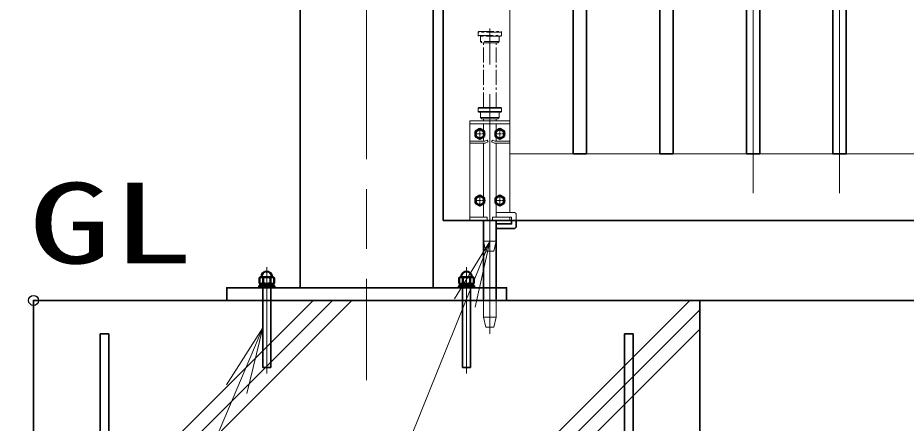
# Model space of a CAD drawing. Units: millimetres, scale not verified. Extents: x -11880 to 11880, y -8400 to 8400.
# Drawn here: x 1755 to 3089, y -838 to -229 of the extents above; entities that cross this region are included whole.
import ezdxf
from ezdxf.enums import TextEntityAlignment as Align

# ---------------------------------------------------------------- set-up
doc = ezdxf.new("R2010")
doc.units = ezdxf.units.MM
doc.header["$LTSCALE"] = 30
doc.header["$PDMODE"] = 32
doc.header["$PDSIZE"] = 15
for name, pattern in [('DASHED', [7.5, 6, -1.5]), ('USER1', [9, 6, -0.75, 1.5, -0.75]), ('USER2', [18, 12, -1.5, 3, -1.5]), ('USER3', [1.125, 0.75, -0.125, 0.125, -0.125])]:
    doc.linetypes.add(name, pattern=pattern)
for name, color, linetype, lineweight in [('0-1_外形線', 7, 'Continuous', 35), ('0-2_0', 7, 'Continuous', 18), ('0-3_寸法線', 4, 'Continuous', 18), ('0-5_細線', 2, 'Continuous', 35), ('0-6_隠れ線', 140, 'DASHED', 18), ('0-7_軸線', 200, 'USER2', 15), ('0-D_想像線', 112, 'USER3', 15), ('0-E_AM_0N', 7, 'Continuous', 50), ('0-F_AM_7N', 6, 'USER1', 18), ('1-1_ハッチング', 253, 'Continuous', 13)]:
    doc.layers.add(name, color=color, linetype=linetype, lineweight=lineweight)
doc.layers.add('0-4_Defpoints', color=7, linetype='Continuous')
doc.layers.add('1-0_文字2', color=254, linetype='Continuous')
doc.styles.add('ＭＳ ゴシック', font='')
doc.styles.get('ＭＳ ゴシック').set_extended_font_data('MS Gothic')

# ---------------------------------------------------------------- blocks, each defined once
blk = doc.blocks.new('U110')
at = {"layer": '0-E_AM_0N'}
blk.add_lwpolyline([(645, 3787.4), (450, 3674.8), (255, 3787.4), (255, 4012.6), (450, 4125.2), (645, 4012.6)], close=True, dxfattribs=at)
blk.add_circle((450, 3900), 195, dxfattribs=at)
blk.add_circle((450, 3900), 195, dxfattribs=at)
at = {"layer": '0-F_AM_7N'}
for p, q in [((450, 4147.7), (450, 3652.3)), ((697.7, 3900), (202.3, 3900))]:
    blk.add_line(p, q, dxfattribs=at)
blk = doc.blocks.new('U111')
at = {"layer": '0-E_AM_0N'}
blk.add_lwpolyline([(-255, 3787.4), (-450, 3674.8), (-645, 3787.4), (-645, 4012.6), (-450, 4125.2), (-255, 4012.6)], close=True, dxfattribs=at)
blk.add_circle((-450, 3900), 195, dxfattribs=at)
blk.add_circle((-450, 3900), 195, dxfattribs=at)
at = {"layer": '0-F_AM_7N'}
for p, q in [((-450, 4147.7), (-450, 3652.3)), ((-202.3, 3900), (-697.7, 3900))]:
    blk.add_line(p, q, dxfattribs=at)
blk = doc.blocks.new('U112')
at = {"layer": '0-E_AM_0N'}
blk.add_lwpolyline([(645, 787.4), (450, 674.8), (255, 787.4), (255, 1012.6), (450, 1125.2), (645, 1012.6)], close=True, dxfattribs=at)
blk.add_circle((450, 900), 195, dxfattribs=at)
blk.add_circle((450, 900), 195, dxfattribs=at)
at = {"layer": '0-F_AM_7N'}
for p, q in [((697.7, 900), (202.3, 900)), ((450, 1147.7), (450, 652.3))]:
    blk.add_line(p, q, dxfattribs=at)
blk = doc.blocks.new('U113')
at = {"layer": '0-E_AM_0N'}
blk.add_lwpolyline([(-255, 787.4), (-450, 674.8), (-645, 787.4), (-645, 1012.6), (-450, 1125.2), (-255, 1012.6)], close=True, dxfattribs=at)
blk.add_circle((-450, 900), 195, dxfattribs=at)
blk.add_circle((-450, 900), 195, dxfattribs=at)
at = {"layer": '0-F_AM_7N'}
for p, q in [((-202.3, 900), (-697.7, 900)), ((-450, 1147.7), (-450, 652.3))]:
    blk.add_line(p, q, dxfattribs=at)
blk = doc.blocks.new('S254')
at = {"layer": '0-3_寸法線'}
for points in [[(11090739.4, 81005594.9), (11122126.6, 81005594.9), (11145533.8, 81063672.5), (11146655.2, 81066455)], [(11145997.5, 81063485.6), (11146655.2, 81066455), (11145070, 81063859.4)]]:
    blk.add_lwpolyline(points, dxfattribs=at)
blk = doc.blocks.new('S260')
at = {"layer": '0-3_寸法線'}
for points in [[(11067286.5, 81034298.8), (11124449.7, 81034298.8), (11135254.6, 81059792.9), (11136425.2, 81062555)], [(11135714.9, 81059597.8), (11136425.2, 81062555), (11134794.2, 81059988)]]:
    blk.add_lwpolyline(points, dxfattribs=at)
blk = doc.blocks.new('sfsgfdsgdh')
at = {"layer": '0-1_外形線'}
blk.add_lwpolyline([(-15000, 0), (15000, 0), (15000, -33000), (-15000, -33000)], close=True, dxfattribs=at)
at = {"layer": '0-5_細線'}
for p, q in [((-12000, -29610), (-12000, -1500)), ((-12000, -1500), (-11610, -1500)), ((-11610, -1500), (-11610, -29610)), ((11610, -29610), (11610, -1500)), ((11610, -1500), (12000, -1500)), ((12000, -1500), (12000, -29610))]:
    blk.add_line(p, q, dxfattribs=at)
at = {"layer": '1-1_ハッチング'}
for p, q in [((-15000, -12590.4), (-2409.6, 0)), ((-15000, -29561), (14561, 0)), ((-15000, -13460.4), (-1539.6, 0)), ((-15000, -14330.4), (-669.6, 0)), ((-15000, -30431), (15000, -431)), ((-15000, -31301), (15000, -1301))]:
    blk.add_line(p, q, dxfattribs=at)
blk = doc.blocks.new('PROFSP00NL0D66')
at = {"layer": '0-1_外形線'}
for p, q in [((0, 210), (0, 0)), ((0, 16.5), (112.2, 33)), ((0, -210), (0, 0)), ((0, -16.5), (112.2, 0)), ((13.2, 315), (13.2, 18.4)), ((99, 315), (99, 31.1)), ((112.2, 210), (112.2, 0)), ((112.2, -210), (112.2, 0)), ((13.2, -315), (13.2, -14.6)), ((99, -315), (99, -1.9))]:
    blk.add_line(p, q, dxfattribs=at)
for points in [[(56.1, 315), (13.2, 315), (4.2, 306), (0, 210)], [(112.2, 210), (108, 306), (99, 315), (56.1, 315)], [(56.1, -315), (13.2, -315), (4.2, -306), (0, -210)], [(112.2, -210), (108, -306), (99, -315), (56.1, -315)]]:
    blk.add_lwpolyline(points, dxfattribs=at)
blk = doc.blocks.new('PROFSP00NKH4S6')
at = {"layer": '0-1_外形線'}
blk.add_lwpolyline([(0, -360), (75, -360), (75, 360), (0, 360)], close=True, dxfattribs=at)
blk = doc.blocks.new('U275')
at = {"layer": '0-E_AM_0N'}
for p, q in [((11136276.1, 81064816.7), (11136320.2, 81064842.3)), ((11136276.1, 81064567.8), (11136276.1, 81064816.7)), ((11136276.1, 81064567.8), (11136320.2, 81064542.3)), ((11136320.2, 81064842.3), (11136365.2, 81064842.3)), ((11136320.2, 81064542.3), (11136890.2, 81064542.3)), ((11136365.2, 81064842.3), (11136365.2, 81064857.3)), ((11136365.2, 81064842.3), (11136845.2, 81064842.3)), ((11136440.6, 81064567.8), (11136440.6, 81064816.7)), ((11136769.8, 81064567.8), (11136769.8, 81064816.7)), ((11136845.2, 81064857.3), (11136845.2, 81064842.3)), ((11136845.2, 81064842.3), (11136890.2, 81064842.3)), ((11136934.4, 81064816.7), (11136890.2, 81064842.3)), ((11136934.4, 81064567.8), (11136890.2, 81064542.3)), ((11136934.4, 81064567.8), (11136934.4, 81064816.7))]:
    blk.add_line(p, q, dxfattribs=at)
for centre, radius, start, end in [((11136605.2, 81064857.3), 240, 0, 180), ((11136358.3, 81064696.7), 145.5, 55.56153, 115.56153), ((11136358.3, 81064687.8), 145.5, 244.43847, 304.43847), ((11136605.2, 81064298.4), 543.8, 72.38303, 107.61697), ((11136605.2, 81065086.1), 543.8, 252.38303, 287.61697), ((11136852.1, 81064696.7), 145.5, 64.43847, 124.43847), ((11136852.1, 81064687.8), 145.5, 235.56153, 295.56153)]:
    blk.add_arc(centre, radius, start, end, dxfattribs=at)
at = {"layer": '0-F_AM_7N'}
blk.add_line((11136605.2, 81064514.5), (11136605.2, 81065125), dxfattribs=at)
blk = doc.blocks.new('U276')
at = {"layer": '0-E_AM_0N'}
for p, q in [((11145276.1, 81064816.7), (11145320.2, 81064842.3)), ((11145276.1, 81064567.8), (11145276.1, 81064816.7)), ((11145276.1, 81064567.8), (11145320.2, 81064542.3)), ((11145320.2, 81064842.3), (11145365.2, 81064842.3)), ((11145320.2, 81064542.3), (11145890.2, 81064542.3)), ((11145365.2, 81064842.3), (11145365.2, 81064857.3)), ((11145365.2, 81064842.3), (11145845.2, 81064842.3)), ((11145440.6, 81064567.8), (11145440.6, 81064816.7)), ((11145769.8, 81064567.8), (11145769.8, 81064816.7)), ((11145845.2, 81064857.3), (11145845.2, 81064842.3)), ((11145845.2, 81064842.3), (11145890.2, 81064842.3)), ((11145934.4, 81064816.7), (11145890.2, 81064842.3)), ((11145934.4, 81064567.8), (11145890.2, 81064542.3)), ((11145934.4, 81064567.8), (11145934.4, 81064816.7))]:
    blk.add_line(p, q, dxfattribs=at)
for centre, radius, start, end in [((11145605.2, 81064857.3), 240, 0, 180), ((11145358.3, 81064696.7), 145.5, 55.56153, 115.56153), ((11145358.3, 81064687.8), 145.5, 244.43847, 304.43847), ((11145605.2, 81064298.4), 543.8, 72.38303, 107.61697), ((11145605.2, 81065086.1), 543.8, 252.38303, 287.61697), ((11145852.1, 81064696.7), 145.5, 64.43847, 124.43847), ((11145852.1, 81064687.8), 145.5, 235.56153, 295.56153)]:
    blk.add_arc(centre, radius, start, end, dxfattribs=at)
at = {"layer": '0-F_AM_7N'}
blk.add_line((11145605.2, 81064514.5), (11145605.2, 81065125), dxfattribs=at)

msp = doc.modelspace()

# ---------------------------------------------------------------- linework, layer by layer
at = {"layer": '0-1_外形線'}
for p, q in [((2393.88, -533.37), (2393.88, 214.13)), ((2393.88, -533.37), (4393.88, -533.37)), ((2454.38, -533.37), (2454.38, -651.37)), ((2473.38, -533.37), (2473.38, -651.37)), ((2503.38, -533.37), (2503.38, -542.37)), ((2500.38, -545.37), (2473.38, -545.37)), ((1778.88, -653.37), (5038.88, -653.37))]:
    msp.add_line(p, q, dxfattribs=at)
for points in [[(2178.88, -634.37), (2378.88, -634.37), (2378.88, 846.63), (2178.88, 846.63)], [(2588.88, -433.37), (2608.88, -433.37), (2608.88, 746.63), (2588.88, 746.63)], [(2718.88, -433.37), (2738.88, -433.37), (2738.88, 746.63), (2718.88, 746.63)], [(2848.88, -433.37), (2868.88, -433.37), (2868.88, 746.63), (2848.88, 746.63)], [(2978.88, -433.37), (2998.88, -433.37), (2998.88, 746.63), (2978.88, 746.63)], [(2068.88, -653.37), (2488.88, -653.37), (2488.88, -634.37), (2068.88, -634.37)]]:
    msp.add_lwpolyline(points, close=True, dxfattribs=at)
msp.add_lwpolyline([(2496.38, -533.37), (2496.38, -538.37), (2473.38, -538.37)], dxfattribs=at)
msp.add_arc((2500.38, -542.37), 3, 270, 0, dxfattribs=at)
at = {"layer": '0-2_0'}
msp.add_lwpolyline([(4293.88, 746.63), (4293.88, -433.37), (2493.88, -433.37), (2493.88, -212.87)], dxfattribs=at)
at = {"layer": '0-4_Defpoints'}
msp.add_point((1778.88, -653.37), dxfattribs=at)
at = {"layer": '0-5_細線'}
for p, q in [((2134.88, -634.37), (2122.88, -634.37)), ((2122.88, -634.37), (2122.88, -754.37)), ((2134.88, -754.37), (2134.88, -634.37)), ((2422.88, -634.37), (2422.88, -754.37)), ((2434.88, -634.37), (2422.88, -634.37)), ((2434.88, -754.37), (2434.88, -634.37)), ((2122.88, -754.37), (2134.88, -754.37)), ((2422.88, -754.37), (2434.88, -754.37))]:
    msp.add_line(p, q, dxfattribs=at)
at = {"layer": '0-6_隠れ線'}
for p, q in [((2447.38, -363.37), (2446.38, -364.37)), ((2446.38, -369.37), (2446.38, -364.37)), ((2481.38, -364.37), (2446.38, -364.37)), ((2447.38, -370.37), (2446.38, -369.37)), ((2446.38, -369.37), (2481.38, -369.37)), ((2447.38, -363.37), (2480.38, -363.37)), ((2480.38, -370.37), (2447.38, -370.37)), ((2449.88, -378.37), (2449.88, -370.37)), ((2477.88, -378.37), (2477.88, -370.37)), ((2480.38, -363.37), (2481.38, -364.37)), ((2481.38, -369.37), (2480.38, -370.37)), ((2481.38, -369.37), (2481.38, -364.37)), ((2433.88, -383.37), (2493.88, -383.37)), ((2433.88, -533.37), (2433.88, -383.37)), ((2449.88, -378.37), (2451.88, -380.37)), ((2477.88, -378.37), (2449.88, -378.37)), ((2475.88, -380.37), (2451.88, -380.37)), ((2454.38, -383.37), (2454.38, -380.37)), ((2473.38, -380.37), (2473.38, -383.37)), ((2477.88, -378.37), (2475.88, -380.37)), ((2493.88, -383.37), (2493.88, -521.37)), ((2493.88, -388.37), (2433.88, -388.37)), ((2454.38, -388.37), (2454.38, -414.37)), ((2473.38, -388.37), (2473.38, -399.04)), ((2459.9, -412.48), (2456.11, -414.37)), ((2459.9, -412.48), (2461.24, -415.16)), ((2467.85, -412.48), (2466.51, -415.16)), ((2471.64, -414.37), (2467.85, -412.48)), ((2473.38, -407.7), (2473.38, -414.37)), ((2433.88, -414.37), (2456.11, -414.37)), ((2433.88, -417.37), (2456.82, -417.37)), ((2454.38, -417.37), (2454.38, -528.37)), ((2461.24, -415.16), (2456.82, -417.37)), ((2466.51, -415.16), (2470.93, -417.37)), ((2470.93, -417.37), (2493.88, -417.37)), ((2493.88, -414.37), (2471.64, -414.37)), ((2473.38, -417.37), (2473.38, -528.37)), ((2459.88, -528.37), (2433.88, -528.37)), ((2459.88, -533.37), (2433.88, -533.37)), ((2459.88, -528.37), (2459.88, -533.37)), ((2467.88, -533.37), (2459.88, -533.37)), ((2493.88, -528.37), (2467.88, -528.37)), ((2467.88, -528.37), (2467.88, -533.37)), ((2493.88, -533.37), (2467.88, -533.37)), ((2473.38, -521.37), (2500.38, -521.37)), ((2493.88, -528.37), (2493.88, -533.37)), ((2503.38, -524.37), (2503.38, -533.37)), ((2457.88, -579.37), (2454.38, -564.37)), ((2473.38, -564.37), (2454.38, -564.37)), ((2469.88, -579.37), (2473.38, -564.37)), ((2469.88, -579.37), (2457.88, -579.37)), ((2454.38, -678.37), (2454.38, -651.37)), ((2473.38, -651.37), (2473.38, -678.37)), ((2457.88, -693.37), (2454.38, -678.37)), ((2473.38, -678.37), (2454.38, -678.37)), ((2469.88, -693.37), (2473.38, -678.37)), ((2469.88, -693.37), (2457.88, -693.37))]:
    msp.add_line(p, q, dxfattribs=at)
msp.add_lwpolyline([(2473.38, -528.37), (2496.38, -528.37), (2496.38, -533.37)], dxfattribs=at)
msp.add_arc((2500.38, -524.37), 3, 0, 90, dxfattribs=at)
at = {"layer": '0-7_軸線'}
for p, q in [((2278.88, 998.91), (2278.88, -772.95)), ((2858.88, -492.37), (2858.88, 805.63)), ((2988.88, -492.37), (2988.88, 805.63)), ((2463.88, -703.79), (2463.88, -244.72)), ((2128.88, -603.48), (2128.88, -763.23)), ((2428.88, -603.48), (2428.88, -763.23))]:
    msp.add_line(p, q, dxfattribs=at)
at = {"layer": '0-D_想像線'}
for p, q in [((2447.38, -249.37), (2446.38, -250.37)), ((2446.38, -255.37), (2446.38, -250.37)), ((2481.38, -250.37), (2446.38, -250.37)), ((2447.38, -249.37), (2480.38, -249.37)), ((2480.38, -249.37), (2481.38, -250.37)), ((2481.38, -255.37), (2481.38, -250.37)), ((2447.38, -256.37), (2446.38, -255.37)), ((2446.38, -255.37), (2481.38, -255.37)), ((2480.38, -256.37), (2447.38, -256.37)), ((2449.88, -264.37), (2449.88, -256.37)), ((2449.88, -264.37), (2451.88, -266.37)), ((2477.88, -264.37), (2449.88, -264.37)), ((2475.88, -266.37), (2451.88, -266.37)), ((2454.38, -363.37), (2454.38, -266.37)), ((2473.38, -363.37), (2473.38, -266.37)), ((2477.88, -264.37), (2475.88, -266.37)), ((2477.88, -264.37), (2477.88, -256.37)), ((2481.38, -255.37), (2480.38, -256.37))]:
    msp.add_line(p, q, dxfattribs=at)

# ---------------------------------------------------------------- block references
at = {"layer": '0-1_外形線', "xscale": 0.03333333, "yscale": 0.03333333}
msp.add_blockref('sfsgfdsgdh', (2278.88, -653.37), dxfattribs=at)
at = {"layer": '0-2_0', "xscale": 0.03333333, "yscale": 0.03333333, "rotation": 90}
for name, p in [('PROFSP00NKH4S6', (2128.88, -634.37)), ('PROFSP00NL0D66', (2128.88, -631.87)), ('PROFSP00NKH4S6', (2428.88, -634.37)), ('PROFSP00NL0D66', (2428.88, -631.87))]:
    msp.add_blockref(name, p, dxfattribs=at)
at = {"layer": '0-3_寸法線', "xscale": 0.03333333, "yscale": 0.03333333}
for name in ['S254', 'S260']:
    msp.add_blockref(name, (-369091.3, -2702779.54), dxfattribs=at)
at = {"layer": '0-E_AM_0N', "xscale": 0.03333333, "yscale": 0.03333333}
for name, p in [('U111', (2463.88, -533.37)), ('U110', (2463.88, -533.37)), ('U113', (2463.88, -533.37)), ('U112', (2463.88, -533.37)), ('U275', (-369091.3, -2702779.54)), ('U276', (-369091.3, -2702779.54))]:
    msp.add_blockref(name, p, dxfattribs=at)

# ---------------------------------------------------------------- texts
at = {"layer": '1-0_文字2', "style": 'ＭＳ ゴシック', "width": 1.5}
msp.add_text('GL', height=121.2, dxfattribs=at).set_placement((1771.68, -634.21), align=Align.BOTTOM_LEFT)

doc.saveas('drawing.dxf')
